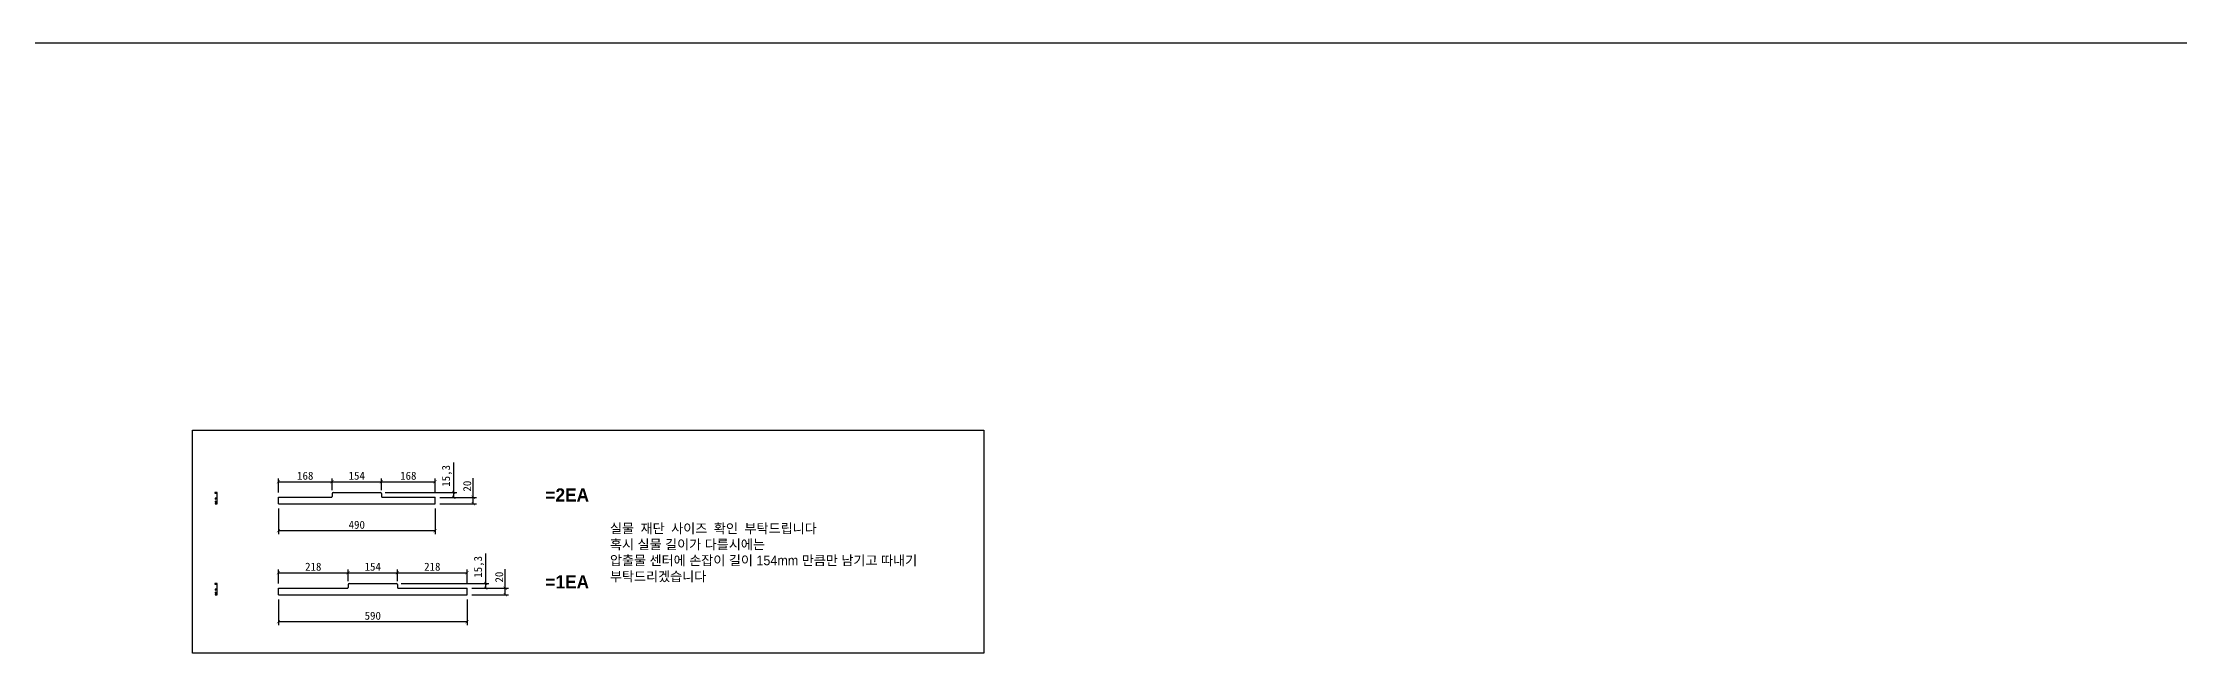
# Model space of a CAD drawing. Header units: millimetres. Extents: x -44117 to 256353, y -2095463 to 65325.
# Drawn here: x 110952 to 117628, y -149022 to -147113 of the extents above; entities that cross this region are included whole.
import ezdxf

# ---------------------------------------------------------------- set-up
doc = ezdxf.new("R2010")
doc.units = ezdxf.units.MM
doc.header["$LTSCALE"] = 10
doc.dimstyles.new('ISO-25', dxfattribs={"dimtxt": 2.5, "dimasz": 2.5, "dimexe": 1, "dimexo": 1, "dimtad": 1, "dimtxsty": 'Standard', "dimblk": 'ARCHTICK', "dimcen": 2.5, "dimadec": 0, "dimazin": 0, "dimtfac": 1, "dimtmove": 0, "dimatfit": 3, "dimfxl": 0, "dimarcsym": 0})

# ---------------------------------------------------------------- blocks, each defined once
blk = doc.blocks.new('_ArchTick')
at = {"color": 0, "linetype": 'ByBlock', "const_width": 0.15}
blk.add_lwpolyline([(-0.5, -0.5), (0.5, 0.5)], dxfattribs=at)
blk = doc.blocks.new('*D2807')
at = {"color": 0, "lineweight": -2}
for p, q in [((111856.2, -148506.9), (111856.2, -148475.6)), ((112010.2, -148506.9), (112010.2, -148475.6)), ((111856.2, -148485.6), (112010.2, -148485.6))]:
    blk.add_line(p, q, dxfattribs=at)
at = {"layer": 'Defpoints', "color": 0}
for p in [(111856.2, -148521.9), (112010.2, -148485.6), (112010.2, -148521.9)]:
    blk.add_point(p, dxfattribs=at)
at = {"color": 0, "lineweight": -2, "xscale": 10, "yscale": 10, "zscale": 10, "rotation": 180}
blk.add_blockref('_ArchTick', (111856.2, -148485.6), dxfattribs=at)
at = {"color": 0, "lineweight": -2, "xscale": 10, "yscale": 10, "zscale": 10}
blk.add_blockref('_ArchTick', (112010.2, -148485.6), dxfattribs=at)
at = {"color": 0, "insert": (111933.2, -148466.9), "char_height": 25, "attachment_point": 5}
blk.add_mtext('154', dxfattribs=at)
blk = doc.blocks.new('*D2808')
at = {"color": 0, "lineweight": -2}
for p, q in [((111688.2, -148569.2), (111688.2, -148648.8)), ((112178.2, -148569.2), (112178.2, -148648.8)), ((112178.2, -148638.8), (111688.2, -148638.8))]:
    blk.add_line(p, q, dxfattribs=at)
at = {"layer": 'Defpoints', "color": 0}
for p in [(111688.2, -148554.2), (112178.2, -148554.2), (111688.2, -148638.8)]:
    blk.add_point(p, dxfattribs=at)
at = {"color": 0, "lineweight": -2, "xscale": 10, "yscale": 10, "zscale": 10, "rotation": 180}
blk.add_blockref('_ArchTick', (111688.2, -148638.8), dxfattribs=at)
at = {"color": 0, "lineweight": -2, "xscale": 10, "yscale": 10, "zscale": 10}
blk.add_blockref('_ArchTick', (112178.2, -148638.8), dxfattribs=at)
at = {"color": 0, "insert": (111933.2, -148620.1), "char_height": 25, "attachment_point": 5}
blk.add_mtext('490', dxfattribs=at)
blk = doc.blocks.new('*D2809')
at = {"color": 0, "lineweight": -2}
for p, q in [((112236, -148518.9), (112236, -148425.5)), ((112022.2, -148518.9), (112246, -148518.9)), ((112193.2, -148534.2), (112246, -148534.2)), ((112236, -148534.2), (112236, -148518.9))]:
    blk.add_line(p, q, dxfattribs=at)
at = {"layer": 'Defpoints', "color": 0}
for p in [(112007.2, -148518.9), (112178.2, -148534.2), (112236, -148518.9)]:
    blk.add_point(p, dxfattribs=at)
at = {"color": 0, "lineweight": -2, "xscale": 10, "yscale": 10, "zscale": 10}
for p, rotation in [((112236, -148518.9), 90), ((112236, -148534.2), 270)]:
    blk.add_blockref('_ArchTick', p, dxfattribs=dict(at, rotation=rotation))
at = {"color": 0, "insert": (112215.2, -148467.2), "char_height": 25, "attachment_point": 5, "rotation": 90}
blk.add_mtext('15,3', dxfattribs=at)
blk = doc.blocks.new('*D2810')
at = {"color": 0, "lineweight": -2}
for p, q in [((112297, -148534.2), (112297, -148474.2)), ((112193.2, -148534.2), (112307, -148534.2)), ((112297, -148554.2), (112297, -148534.2)), ((112193.2, -148554.2), (112307, -148554.2))]:
    blk.add_line(p, q, dxfattribs=at)
at = {"layer": 'Defpoints', "color": 0}
for p in [(112178.2, -148534.2), (112297, -148534.2), (112178.2, -148554.2)]:
    blk.add_point(p, dxfattribs=at)
at = {"color": 0, "lineweight": -2, "xscale": 10, "yscale": 10, "zscale": 10}
for p, rotation in [((112297, -148534.2), 90), ((112297, -148554.2), 270)]:
    blk.add_blockref('_ArchTick', p, dxfattribs=dict(at, rotation=rotation))
at = {"color": 0, "insert": (112278.3, -148499.2), "char_height": 25, "attachment_point": 5, "rotation": 90}
blk.add_mtext('20', dxfattribs=at)
blk = doc.blocks.new('*D2811')
at = {"color": 0, "lineweight": -2}
for p, q in [((111688.2, -148519.2), (111688.2, -148475.6)), ((111856.2, -148511.5), (111856.2, -148475.6)), ((111688.2, -148485.6), (111856.2, -148485.6))]:
    blk.add_line(p, q, dxfattribs=at)
at = {"layer": 'Defpoints', "color": 0}
for p in [(111688.2, -148534.2), (111856.2, -148485.6), (111856.2, -148526.5)]:
    blk.add_point(p, dxfattribs=at)
at = {"color": 0, "lineweight": -2, "xscale": 10, "yscale": 10, "zscale": 10, "rotation": 180}
blk.add_blockref('_ArchTick', (111688.2, -148485.6), dxfattribs=at)
at = {"color": 0, "lineweight": -2, "xscale": 10, "yscale": 10, "zscale": 10}
blk.add_blockref('_ArchTick', (111856.2, -148485.6), dxfattribs=at)
at = {"color": 0, "insert": (111772.2, -148466.9), "char_height": 25, "attachment_point": 5}
blk.add_mtext('168', dxfattribs=at)
blk = doc.blocks.new('*D2812')
at = {"color": 0, "lineweight": -2}
for p, q in [((112010.2, -148511.5), (112010.2, -148475.6)), ((112178.2, -148519.2), (112178.2, -148475.6)), ((112010.2, -148485.6), (112178.2, -148485.6))]:
    blk.add_line(p, q, dxfattribs=at)
at = {"layer": 'Defpoints', "color": 0}
for p in [(112010.2, -148526.5), (112178.2, -148485.6), (112178.2, -148534.2)]:
    blk.add_point(p, dxfattribs=at)
at = {"color": 0, "lineweight": -2, "xscale": 10, "yscale": 10, "zscale": 10, "rotation": 180}
blk.add_blockref('_ArchTick', (112010.2, -148485.6), dxfattribs=at)
at = {"color": 0, "lineweight": -2, "xscale": 10, "yscale": 10, "zscale": 10}
blk.add_blockref('_ArchTick', (112178.2, -148485.6), dxfattribs=at)
at = {"color": 0, "insert": (112094.2, -148466.9), "char_height": 25, "attachment_point": 5}
blk.add_mtext('168', dxfattribs=at)
blk = doc.blocks.new('*D2813')
at = {"color": 0, "lineweight": -2}
for p, q in [((111856.2, -148506.9), (111856.2, -148475.6)), ((112010.2, -148506.9), (112010.2, -148475.6)), ((111856.2, -148485.6), (112010.2, -148485.6))]:
    blk.add_line(p, q, dxfattribs=at)
at = {"layer": 'Defpoints', "color": 0}
for p in [(111856.2, -148521.9), (112010.2, -148485.6), (112010.2, -148521.9)]:
    blk.add_point(p, dxfattribs=at)
at = {"color": 0, "lineweight": -2, "xscale": 10, "yscale": 10, "zscale": 10, "rotation": 180}
blk.add_blockref('_ArchTick', (111856.2, -148485.6), dxfattribs=at)
at = {"color": 0, "lineweight": -2, "xscale": 10, "yscale": 10, "zscale": 10}
blk.add_blockref('_ArchTick', (112010.2, -148485.6), dxfattribs=at)
at = {"color": 0, "insert": (111933.2, -148466.9), "char_height": 25, "attachment_point": 5}
blk.add_mtext('154', dxfattribs=at)
blk = doc.blocks.new('*D2814')
at = {"color": 0, "lineweight": -2}
for p, q in [((111688.2, -148569.2), (111688.2, -148648.8)), ((112178.2, -148569.2), (112178.2, -148648.8)), ((112178.2, -148638.8), (111688.2, -148638.8))]:
    blk.add_line(p, q, dxfattribs=at)
at = {"layer": 'Defpoints', "color": 0}
for p in [(111688.2, -148554.2), (112178.2, -148554.2), (111688.2, -148638.8)]:
    blk.add_point(p, dxfattribs=at)
at = {"color": 0, "lineweight": -2, "xscale": 10, "yscale": 10, "zscale": 10, "rotation": 180}
blk.add_blockref('_ArchTick', (111688.2, -148638.8), dxfattribs=at)
at = {"color": 0, "lineweight": -2, "xscale": 10, "yscale": 10, "zscale": 10}
blk.add_blockref('_ArchTick', (112178.2, -148638.8), dxfattribs=at)
at = {"color": 0, "insert": (111933.2, -148620.1), "char_height": 25, "attachment_point": 5}
blk.add_mtext('490', dxfattribs=at)
blk = doc.blocks.new('*D2815')
at = {"color": 0, "lineweight": -2}
for p, q in [((112236, -148518.9), (112236, -148425.5)), ((112022.2, -148518.9), (112246, -148518.9)), ((112193.2, -148534.2), (112246, -148534.2)), ((112236, -148534.2), (112236, -148518.9))]:
    blk.add_line(p, q, dxfattribs=at)
at = {"layer": 'Defpoints', "color": 0}
for p in [(112007.2, -148518.9), (112178.2, -148534.2), (112236, -148518.9)]:
    blk.add_point(p, dxfattribs=at)
at = {"color": 0, "lineweight": -2, "xscale": 10, "yscale": 10, "zscale": 10}
for p, rotation in [((112236, -148518.9), 90), ((112236, -148534.2), 270)]:
    blk.add_blockref('_ArchTick', p, dxfattribs=dict(at, rotation=rotation))
at = {"color": 0, "insert": (112215.2, -148467.2), "char_height": 25, "attachment_point": 5, "rotation": 90}
blk.add_mtext('15,3', dxfattribs=at)
blk = doc.blocks.new('*D2816')
at = {"color": 0, "lineweight": -2}
for p, q in [((112297, -148534.2), (112297, -148474.2)), ((112193.2, -148534.2), (112307, -148534.2)), ((112297, -148554.2), (112297, -148534.2)), ((112193.2, -148554.2), (112307, -148554.2))]:
    blk.add_line(p, q, dxfattribs=at)
at = {"layer": 'Defpoints', "color": 0}
for p in [(112178.2, -148534.2), (112297, -148534.2), (112178.2, -148554.2)]:
    blk.add_point(p, dxfattribs=at)
at = {"color": 0, "lineweight": -2, "xscale": 10, "yscale": 10, "zscale": 10}
for p, rotation in [((112297, -148534.2), 90), ((112297, -148554.2), 270)]:
    blk.add_blockref('_ArchTick', p, dxfattribs=dict(at, rotation=rotation))
at = {"color": 0, "insert": (112278.3, -148499.2), "char_height": 25, "attachment_point": 5, "rotation": 90}
blk.add_mtext('20', dxfattribs=at)
blk = doc.blocks.new('*D2817')
at = {"color": 0, "lineweight": -2}
for p, q in [((111688.2, -148519.2), (111688.2, -148475.6)), ((111856.2, -148511.5), (111856.2, -148475.6)), ((111688.2, -148485.6), (111856.2, -148485.6))]:
    blk.add_line(p, q, dxfattribs=at)
at = {"layer": 'Defpoints', "color": 0}
for p in [(111688.2, -148534.2), (111856.2, -148485.6), (111856.2, -148526.5)]:
    blk.add_point(p, dxfattribs=at)
at = {"color": 0, "lineweight": -2, "xscale": 10, "yscale": 10, "zscale": 10, "rotation": 180}
blk.add_blockref('_ArchTick', (111688.2, -148485.6), dxfattribs=at)
at = {"color": 0, "lineweight": -2, "xscale": 10, "yscale": 10, "zscale": 10}
blk.add_blockref('_ArchTick', (111856.2, -148485.6), dxfattribs=at)
at = {"color": 0, "insert": (111772.2, -148466.9), "char_height": 25, "attachment_point": 5}
blk.add_mtext('168', dxfattribs=at)
blk = doc.blocks.new('*D2818')
at = {"color": 0, "lineweight": -2}
for p, q in [((112010.2, -148511.5), (112010.2, -148475.6)), ((112178.2, -148519.2), (112178.2, -148475.6)), ((112010.2, -148485.6), (112178.2, -148485.6))]:
    blk.add_line(p, q, dxfattribs=at)
at = {"layer": 'Defpoints', "color": 0}
for p in [(112010.2, -148526.5), (112178.2, -148485.6), (112178.2, -148534.2)]:
    blk.add_point(p, dxfattribs=at)
at = {"color": 0, "lineweight": -2, "xscale": 10, "yscale": 10, "zscale": 10, "rotation": 180}
blk.add_blockref('_ArchTick', (112010.2, -148485.6), dxfattribs=at)
at = {"color": 0, "lineweight": -2, "xscale": 10, "yscale": 10, "zscale": 10}
blk.add_blockref('_ArchTick', (112178.2, -148485.6), dxfattribs=at)
at = {"color": 0, "insert": (112094.2, -148466.9), "char_height": 25, "attachment_point": 5}
blk.add_mtext('168', dxfattribs=at)
blk = doc.blocks.new('*D2845')
at = {"color": 0, "lineweight": -2}
for p, q in [((111906.2, -148791.2), (111906.2, -148759.9)), ((111906.2, -148769.9), (112060.2, -148769.9)), ((112060.2, -148791.2), (112060.2, -148759.9))]:
    blk.add_line(p, q, dxfattribs=at)
at = {"layer": 'Defpoints', "color": 0}
for p in [(111906.2, -148806.2), (112060.2, -148769.9), (112060.2, -148806.2)]:
    blk.add_point(p, dxfattribs=at)
at = {"color": 0, "lineweight": -2, "xscale": 10, "yscale": 10, "zscale": 10, "rotation": 180}
blk.add_blockref('_ArchTick', (111906.2, -148769.9), dxfattribs=at)
at = {"color": 0, "lineweight": -2, "xscale": 10, "yscale": 10, "zscale": 10}
blk.add_blockref('_ArchTick', (112060.2, -148769.9), dxfattribs=at)
at = {"color": 0, "insert": (111983.2, -148751.2), "char_height": 25, "attachment_point": 5}
blk.add_mtext('154', dxfattribs=at)
blk = doc.blocks.new('*D2846')
at = {"color": 0, "lineweight": -2}
for p, q in [((111688.2, -148853.5), (111688.2, -148933.2)), ((112278.2, -148853.5), (112278.2, -148933.2)), ((112278.2, -148923.2), (111688.2, -148923.2))]:
    blk.add_line(p, q, dxfattribs=at)
at = {"layer": 'Defpoints', "color": 0}
for p in [(111688.2, -148838.5), (112278.2, -148838.5), (111688.2, -148923.2)]:
    blk.add_point(p, dxfattribs=at)
at = {"color": 0, "lineweight": -2, "xscale": 10, "yscale": 10, "zscale": 10, "rotation": 180}
blk.add_blockref('_ArchTick', (111688.2, -148923.2), dxfattribs=at)
at = {"color": 0, "lineweight": -2, "xscale": 10, "yscale": 10, "zscale": 10}
blk.add_blockref('_ArchTick', (112278.2, -148923.2), dxfattribs=at)
at = {"color": 0, "insert": (111983.2, -148904.4), "char_height": 25, "attachment_point": 5}
blk.add_mtext('590', dxfattribs=at)
blk = doc.blocks.new('*D2847')
at = {"color": 0, "lineweight": -2}
for p, q in [((112336, -148803.2), (112336, -148709.9)), ((112072.2, -148803.2), (112346, -148803.2)), ((112336, -148818.5), (112336, -148803.2)), ((112293.2, -148818.5), (112346, -148818.5))]:
    blk.add_line(p, q, dxfattribs=at)
at = {"layer": 'Defpoints', "color": 0}
for p in [(112057.2, -148803.2), (112336, -148803.2), (112278.2, -148818.5)]:
    blk.add_point(p, dxfattribs=at)
at = {"color": 0, "lineweight": -2, "xscale": 10, "yscale": 10, "zscale": 10}
for p, rotation in [((112336, -148803.2), 90), ((112336, -148818.5), 270)]:
    blk.add_blockref('_ArchTick', p, dxfattribs=dict(at, rotation=rotation))
at = {"color": 0, "insert": (112315.2, -148751.5), "char_height": 25, "attachment_point": 5, "rotation": 90}
blk.add_mtext('15,3', dxfattribs=at)
blk = doc.blocks.new('*D2848')
at = {"color": 0, "lineweight": -2}
for p, q in [((112397, -148818.5), (112397, -148758.5)), ((112293.2, -148818.5), (112407, -148818.5)), ((112293.2, -148838.5), (112407, -148838.5)), ((112397, -148838.5), (112397, -148818.5))]:
    blk.add_line(p, q, dxfattribs=at)
at = {"layer": 'Defpoints', "color": 0}
for p in [(112278.2, -148818.5), (112278.2, -148838.5), (112397, -148818.5)]:
    blk.add_point(p, dxfattribs=at)
at = {"color": 0, "lineweight": -2, "xscale": 10, "yscale": 10, "zscale": 10}
for p, rotation in [((112397, -148818.5), 90), ((112397, -148838.5), 270)]:
    blk.add_blockref('_ArchTick', p, dxfattribs=dict(at, rotation=rotation))
at = {"color": 0, "insert": (112378.3, -148783.5), "char_height": 25, "attachment_point": 5, "rotation": 90}
blk.add_mtext('20', dxfattribs=at)
blk = doc.blocks.new('*D2849')
at = {"color": 0, "lineweight": -2}
for p, q in [((111688.2, -148803.5), (111688.2, -148759.9)), ((111688.2, -148769.9), (111906.2, -148769.9)), ((111906.2, -148795.9), (111906.2, -148759.9))]:
    blk.add_line(p, q, dxfattribs=at)
at = {"layer": 'Defpoints', "color": 0}
for p in [(111906.2, -148769.9), (111906.2, -148810.9), (111688.2, -148818.5)]:
    blk.add_point(p, dxfattribs=at)
at = {"color": 0, "lineweight": -2, "xscale": 10, "yscale": 10, "zscale": 10, "rotation": 180}
blk.add_blockref('_ArchTick', (111688.2, -148769.9), dxfattribs=at)
at = {"color": 0, "lineweight": -2, "xscale": 10, "yscale": 10, "zscale": 10}
blk.add_blockref('_ArchTick', (111906.2, -148769.9), dxfattribs=at)
at = {"color": 0, "insert": (111797.2, -148751.2), "char_height": 25, "attachment_point": 5}
blk.add_mtext('218', dxfattribs=at)
blk = doc.blocks.new('*D2850')
at = {"color": 0, "lineweight": -2}
for p, q in [((112060.2, -148795.9), (112060.2, -148759.9)), ((112060.2, -148769.9), (112278.2, -148769.9)), ((112278.2, -148803.5), (112278.2, -148759.9))]:
    blk.add_line(p, q, dxfattribs=at)
at = {"layer": 'Defpoints', "color": 0}
for p in [(112060.2, -148810.9), (112278.2, -148769.9), (112278.2, -148818.5)]:
    blk.add_point(p, dxfattribs=at)
at = {"color": 0, "lineweight": -2, "xscale": 10, "yscale": 10, "zscale": 10, "rotation": 180}
blk.add_blockref('_ArchTick', (112060.2, -148769.9), dxfattribs=at)
at = {"color": 0, "lineweight": -2, "xscale": 10, "yscale": 10, "zscale": 10}
blk.add_blockref('_ArchTick', (112278.2, -148769.9), dxfattribs=at)
at = {"color": 0, "insert": (112169.2, -148751.2), "char_height": 25, "attachment_point": 5}
blk.add_mtext('218', dxfattribs=at)
blk = doc.blocks.new('*D2851')
at = {"color": 0, "lineweight": -2}
for p, q in [((111906.2, -148791.2), (111906.2, -148759.9)), ((111906.2, -148769.9), (112060.2, -148769.9)), ((112060.2, -148791.2), (112060.2, -148759.9))]:
    blk.add_line(p, q, dxfattribs=at)
at = {"layer": 'Defpoints', "color": 0}
for p in [(111906.2, -148806.2), (112060.2, -148769.9), (112060.2, -148806.2)]:
    blk.add_point(p, dxfattribs=at)
at = {"color": 0, "lineweight": -2, "xscale": 10, "yscale": 10, "zscale": 10, "rotation": 180}
blk.add_blockref('_ArchTick', (111906.2, -148769.9), dxfattribs=at)
at = {"color": 0, "lineweight": -2, "xscale": 10, "yscale": 10, "zscale": 10}
blk.add_blockref('_ArchTick', (112060.2, -148769.9), dxfattribs=at)
at = {"color": 0, "insert": (111983.2, -148751.2), "char_height": 25, "attachment_point": 5}
blk.add_mtext('154', dxfattribs=at)
blk = doc.blocks.new('*D2852')
at = {"color": 0, "lineweight": -2}
for p, q in [((111688.2, -148853.5), (111688.2, -148933.2)), ((112278.2, -148853.5), (112278.2, -148933.2)), ((112278.2, -148923.2), (111688.2, -148923.2))]:
    blk.add_line(p, q, dxfattribs=at)
at = {"layer": 'Defpoints', "color": 0}
for p in [(111688.2, -148838.5), (112278.2, -148838.5), (111688.2, -148923.2)]:
    blk.add_point(p, dxfattribs=at)
at = {"color": 0, "lineweight": -2, "xscale": 10, "yscale": 10, "zscale": 10, "rotation": 180}
blk.add_blockref('_ArchTick', (111688.2, -148923.2), dxfattribs=at)
at = {"color": 0, "lineweight": -2, "xscale": 10, "yscale": 10, "zscale": 10}
blk.add_blockref('_ArchTick', (112278.2, -148923.2), dxfattribs=at)
at = {"color": 0, "insert": (111983.2, -148904.4), "char_height": 25, "attachment_point": 5}
blk.add_mtext('590', dxfattribs=at)
blk = doc.blocks.new('*D2853')
at = {"color": 0, "lineweight": -2}
for p, q in [((112336, -148803.2), (112336, -148709.9)), ((112072.2, -148803.2), (112346, -148803.2)), ((112336, -148818.5), (112336, -148803.2)), ((112293.2, -148818.5), (112346, -148818.5))]:
    blk.add_line(p, q, dxfattribs=at)
at = {"layer": 'Defpoints', "color": 0}
for p in [(112057.2, -148803.2), (112336, -148803.2), (112278.2, -148818.5)]:
    blk.add_point(p, dxfattribs=at)
at = {"color": 0, "lineweight": -2, "xscale": 10, "yscale": 10, "zscale": 10}
for p, rotation in [((112336, -148803.2), 90), ((112336, -148818.5), 270)]:
    blk.add_blockref('_ArchTick', p, dxfattribs=dict(at, rotation=rotation))
at = {"color": 0, "insert": (112315.2, -148751.5), "char_height": 25, "attachment_point": 5, "rotation": 90}
blk.add_mtext('15,3', dxfattribs=at)
blk = doc.blocks.new('*D2854')
at = {"color": 0, "lineweight": -2}
for p, q in [((112397, -148818.5), (112397, -148758.5)), ((112293.2, -148818.5), (112407, -148818.5)), ((112293.2, -148838.5), (112407, -148838.5)), ((112397, -148838.5), (112397, -148818.5))]:
    blk.add_line(p, q, dxfattribs=at)
at = {"layer": 'Defpoints', "color": 0}
for p in [(112278.2, -148818.5), (112278.2, -148838.5), (112397, -148818.5)]:
    blk.add_point(p, dxfattribs=at)
at = {"color": 0, "lineweight": -2, "xscale": 10, "yscale": 10, "zscale": 10}
for p, rotation in [((112397, -148818.5), 90), ((112397, -148838.5), 270)]:
    blk.add_blockref('_ArchTick', p, dxfattribs=dict(at, rotation=rotation))
at = {"color": 0, "insert": (112378.3, -148783.5), "char_height": 25, "attachment_point": 5, "rotation": 90}
blk.add_mtext('20', dxfattribs=at)
blk = doc.blocks.new('*D2855')
at = {"color": 0, "lineweight": -2}
for p, q in [((111688.2, -148803.5), (111688.2, -148759.9)), ((111688.2, -148769.9), (111906.2, -148769.9)), ((111906.2, -148795.9), (111906.2, -148759.9))]:
    blk.add_line(p, q, dxfattribs=at)
at = {"layer": 'Defpoints', "color": 0}
for p in [(111906.2, -148769.9), (111906.2, -148810.9), (111688.2, -148818.5)]:
    blk.add_point(p, dxfattribs=at)
at = {"color": 0, "lineweight": -2, "xscale": 10, "yscale": 10, "zscale": 10, "rotation": 180}
blk.add_blockref('_ArchTick', (111688.2, -148769.9), dxfattribs=at)
at = {"color": 0, "lineweight": -2, "xscale": 10, "yscale": 10, "zscale": 10}
blk.add_blockref('_ArchTick', (111906.2, -148769.9), dxfattribs=at)
at = {"color": 0, "insert": (111797.2, -148751.2), "char_height": 25, "attachment_point": 5}
blk.add_mtext('218', dxfattribs=at)
blk = doc.blocks.new('*D2856')
at = {"color": 0, "lineweight": -2}
for p, q in [((112060.2, -148795.9), (112060.2, -148759.9)), ((112060.2, -148769.9), (112278.2, -148769.9)), ((112278.2, -148803.5), (112278.2, -148759.9))]:
    blk.add_line(p, q, dxfattribs=at)
at = {"layer": 'Defpoints', "color": 0}
for p in [(112060.2, -148810.9), (112278.2, -148769.9), (112278.2, -148818.5)]:
    blk.add_point(p, dxfattribs=at)
at = {"color": 0, "lineweight": -2, "xscale": 10, "yscale": 10, "zscale": 10, "rotation": 180}
blk.add_blockref('_ArchTick', (112060.2, -148769.9), dxfattribs=at)
at = {"color": 0, "lineweight": -2, "xscale": 10, "yscale": 10, "zscale": 10}
blk.add_blockref('_ArchTick', (112278.2, -148769.9), dxfattribs=at)
at = {"color": 0, "insert": (112169.2, -148751.2), "char_height": 25, "attachment_point": 5}
blk.add_mtext('218', dxfattribs=at)

msp = doc.modelspace()

# ---------------------------------------------------------------- linework, layer by layer
at = {"color": 1}
msp.add_line((104268.80493, -147113.48114), (196537.95179, -147113.48114), dxfattribs=at)
msp.add_line((104268.80493, -147113.48114), (196537.95179, -147113.48114), dxfattribs=at)
for p, q in [((111688.24239, -148554.1787), (111688.24239, -148534.1787)), ((111688.24239, -148534.1787), (111853.24239, -148534.1787)), ((111688.24239, -148554.1787), (111688.24239, -148534.1787)), ((111688.24239, -148534.1787), (111853.24239, -148534.1787)), ((111856.24239, -148521.8787), (111856.24239, -148531.1787)), ((111856.24239, -148521.8787), (111856.24239, -148531.1787)), ((111859.24239, -148518.8787), (112007.24239, -148518.8787)), ((111859.24239, -148518.8787), (112007.24239, -148518.8787)), ((112010.24239, -148521.8787), (112010.24239, -148531.1787)), ((112010.24239, -148521.8787), (112010.24239, -148531.1787)), ((112013.24239, -148534.1787), (112178.24239, -148534.1787)), ((112013.24239, -148534.1787), (112178.24239, -148534.1787)), ((112178.24239, -148554.1787), (112178.24239, -148534.1787)), ((112178.24239, -148554.1787), (112178.24239, -148534.1787)), ((111688.24239, -148554.1787), (112178.24239, -148554.1787)), ((111688.24239, -148554.1787), (112178.24239, -148554.1787)), ((111906.24239, -148806.2012), (111906.24239, -148815.5012)), ((111906.24239, -148806.2012), (111906.24239, -148815.5012)), ((111909.24239, -148803.2012), (112057.24239, -148803.2012)), ((111909.24239, -148803.2012), (112057.24239, -148803.2012)), ((112060.24239, -148806.2012), (112060.24239, -148815.5012)), ((112060.24239, -148806.2012), (112060.24239, -148815.5012)), ((111688.24239, -148838.5012), (111688.24239, -148818.5012)), ((111688.24239, -148818.5012), (111903.24239, -148818.5012)), ((111688.24239, -148838.5012), (111688.24239, -148818.5012)), ((111688.24239, -148818.5012), (111903.24239, -148818.5012)), ((111688.24239, -148838.5012), (112278.24239, -148838.5012)), ((111688.24239, -148838.5012), (112278.24239, -148838.5012)), ((112063.24239, -148818.5012), (112278.24239, -148818.5012)), ((112063.24239, -148818.5012), (112278.24239, -148818.5012)), ((112278.24239, -148838.5012), (112278.24239, -148818.5012)), ((112278.24239, -148838.5012), (112278.24239, -148818.5012))]:
    msp.add_line(p, q)
msp.add_lwpolyline([(111419.65932, -148324.60028), (113892.99627, -148324.60028), (113892.99627, -149021.53714), (111419.65932, -149021.53714)], close=True)
msp.add_lwpolyline([(111419.65932, -148324.60028), (113892.99627, -148324.60028), (113892.99627, -149021.53714), (111419.65932, -149021.53714)], close=True)
for points in [[(111490.85018, -148554.1787), (111496.95094, -148554.1787, 0.4142135624), (111497.25094, -148553.8787), (111497.25094, -148519.3787, 0.4142135624), (111496.75094, -148518.8787), (111489.75094, -148518.8787, 0.4142135624), (111489.25094, -148519.3787), (111489.25094, -148520.8787, 0.4142135624), (111489.75094, -148521.3787), (111495.35094, -148521.3787, -0.4142135624), (111495.85094, -148521.8787), (111495.85094, -148536.8787), (111490.65094, -148536.8787, 0.4142135624), (111490.35094, -148537.1787), (111490.35094, -148539.7787, 0.4142135624), (111490.85094, -148540.2787), (111491.05094, -148540.2787, 0.4142135624), (111491.55094, -148539.7787), (111491.55094, -148538.0787), (111496.05094, -148538.0787), (111496.05094, -148548.2787), (111491.55094, -148548.2787), (111491.55094, -148546.8787, 0.4142135624), (111491.05094, -148546.3787), (111490.85094, -148546.3787, 0.4142135624), (111490.35094, -148546.8787), (111490.35094, -148549.1787, 0.4142135624), (111490.65094, -148549.4787), (111496.05094, -148549.4787), (111496.05094, -148553.1787), (111490.65113, -148553.1787, 0.4142135624), (111490.35094, -148553.47889), (111490.35094, -148553.67901, 0.4151036141), (111490.85126, -148554.1787)], [(111490.85018, -148554.1787), (111496.95094, -148554.1787, 0.4142135624), (111497.25094, -148553.8787), (111497.25094, -148519.3787, 0.4142135624), (111496.75094, -148518.8787), (111489.75094, -148518.8787, 0.4142135624), (111489.25094, -148519.3787), (111489.25094, -148520.8787, 0.4142135624), (111489.75094, -148521.3787), (111495.35094, -148521.3787, -0.4142135624), (111495.85094, -148521.8787), (111495.85094, -148536.8787), (111490.65094, -148536.8787, 0.4142135624), (111490.35094, -148537.1787), (111490.35094, -148539.7787, 0.4142135624), (111490.85094, -148540.2787), (111491.05094, -148540.2787, 0.4142135624), (111491.55094, -148539.7787), (111491.55094, -148538.0787), (111496.05094, -148538.0787), (111496.05094, -148548.2787), (111491.55094, -148548.2787), (111491.55094, -148546.8787, 0.4142135624), (111491.05094, -148546.3787), (111490.85094, -148546.3787, 0.4142135624), (111490.35094, -148546.8787), (111490.35094, -148549.1787, 0.4142135624), (111490.65094, -148549.4787), (111496.05094, -148549.4787), (111496.05094, -148553.1787), (111490.65113, -148553.1787, 0.4142135624), (111490.35094, -148553.47889), (111490.35094, -148553.67901, 0.4151036141), (111490.85126, -148554.1787)], [(111490.85018, -148838.5012), (111496.95094, -148838.5012, 0.4142135624), (111497.25094, -148838.2012), (111497.25094, -148803.7012, 0.4142135624), (111496.75094, -148803.2012), (111489.75094, -148803.2012, 0.4142135624), (111489.25094, -148803.7012), (111489.25094, -148805.2012, 0.4142135624), (111489.75094, -148805.7012), (111495.35094, -148805.7012, -0.4142135624), (111495.85094, -148806.2012), (111495.85094, -148821.2012), (111490.65094, -148821.2012, 0.4142135624), (111490.35094, -148821.5012), (111490.35094, -148824.1012, 0.4142135624), (111490.85094, -148824.6012), (111491.05094, -148824.6012, 0.4142135624), (111491.55094, -148824.1012), (111491.55094, -148822.4012), (111496.05094, -148822.4012), (111496.05094, -148832.6012), (111491.55094, -148832.6012), (111491.55094, -148831.2012, 0.4142135624), (111491.05094, -148830.7012), (111490.85094, -148830.7012, 0.4142135624), (111490.35094, -148831.2012), (111490.35094, -148833.5012, 0.4142135624), (111490.65094, -148833.8012), (111496.05094, -148833.8012), (111496.05094, -148837.5012), (111490.65113, -148837.5012, 0.4142135624), (111490.35094, -148837.80139), (111490.35094, -148838.00151, 0.4151036141), (111490.85126, -148838.5012)], [(111490.85018, -148838.5012), (111496.95094, -148838.5012, 0.4142135624), (111497.25094, -148838.2012), (111497.25094, -148803.7012, 0.4142135624), (111496.75094, -148803.2012), (111489.75094, -148803.2012, 0.4142135624), (111489.25094, -148803.7012), (111489.25094, -148805.2012, 0.4142135624), (111489.75094, -148805.7012), (111495.35094, -148805.7012, -0.4142135624), (111495.85094, -148806.2012), (111495.85094, -148821.2012), (111490.65094, -148821.2012, 0.4142135624), (111490.35094, -148821.5012), (111490.35094, -148824.1012, 0.4142135624), (111490.85094, -148824.6012), (111491.05094, -148824.6012, 0.4142135624), (111491.55094, -148824.1012), (111491.55094, -148822.4012), (111496.05094, -148822.4012), (111496.05094, -148832.6012), (111491.55094, -148832.6012), (111491.55094, -148831.2012, 0.4142135624), (111491.05094, -148830.7012), (111490.85094, -148830.7012, 0.4142135624), (111490.35094, -148831.2012), (111490.35094, -148833.5012, 0.4142135624), (111490.65094, -148833.8012), (111496.05094, -148833.8012), (111496.05094, -148837.5012), (111490.65113, -148837.5012, 0.4142135624), (111490.35094, -148837.80139), (111490.35094, -148838.00151, 0.4151036141), (111490.85126, -148838.5012)]]:
    msp.add_lwpolyline(points, format="xyb")
for centre, start, end in [((111853.24239, -148531.1787), 270, 0), ((111853.24239, -148531.1787), 270, 0), ((111859.24239, -148521.8787), 90, 180), ((111859.24239, -148521.8787), 90, 180), ((112007.24239, -148521.8787), 360, 90), ((112007.24239, -148521.8787), 360, 90), ((112013.24239, -148531.1787), 180, 270), ((112013.24239, -148531.1787), 180, 270), ((111909.24239, -148806.2012), 90, 180), ((111909.24239, -148806.2012), 90, 180), ((112057.24239, -148806.2012), 360, 90), ((112057.24239, -148806.2012), 360, 90), ((111903.24239, -148815.5012), 270, 0), ((111903.24239, -148815.5012), 270, 0), ((112063.24239, -148815.5012), 180, 270), ((112063.24239, -148815.5012), 180, 270)]:
    msp.add_arc(centre, 3, start, end)

# ---------------------------------------------------------------- texts
at = {"attachment_point": 1}
for s, width, gutter_width, heights, insert, char_height in [('{\\fGulim|b1|i0|c129|p50;=2EA}', 2645.8558546, 10, [1247.94849], (112522.80405, -148506.20968), 41.16), ('{\\f굴림|b0|i0|c129|p50;실물} {\\f굴림|b0|i0|c129|p50;재단} {\\f굴림|b0|i0|c129|p50;사이즈} {\\f굴림|b0|i0|c129|p50;확인} {\\f굴림|b0|i0|c129|p50;부탁드립니다\\P혹시 실물 길이가 다를시에는\\P압출물 센터에 손잡이 길이 154mm 만큼만 남기고 따내기\\P부탁드리겠습니다}', 15380.2432985, 150, [-188.18908], (112724.27941, -148616.36253), 30), ('{\\f굴림|b0|i0|c129|p50;실물} {\\f굴림|b0|i0|c129|p50;재단} {\\f굴림|b0|i0|c129|p50;사이즈} {\\f굴림|b0|i0|c129|p50;확인} {\\f굴림|b0|i0|c129|p50;부탁드립니다\\P혹시 실물 길이가 다를시에는\\P압출물 센터에 손잡이 길이 154mm 만큼만 남기고 따내기\\P부탁드리겠습니다}', 15380.2432985, 150, [-188.18908], (112724.27941, -148616.36253), 30), ('{\\fGulim|b1|i0|c129|p50;=1EA}', 2645.8558546, 10, [1247.94849], (112522.80405, -148777.89563), 41.16)]:
    msp.add_mtext_dynamic_manual_height_columns(s, width=width, gutter_width=gutter_width, heights=heights, dxfattribs=dict(at, insert=insert, char_height=char_height))

# ---------------------------------------------------------------- dimensions: what is measured, and where the dimension line sits
for base, p1, p2, picture, middle in [((111856.24239, -148485.62163), (111688.24239, -148534.1787), (111856.24239, -148526.5287), '*D2811', (111772.24239, -148466.87163)), ((111856.24239, -148485.62163), (111688.24239, -148534.1787), (111856.24239, -148526.5287), '*D2817', (111772.24239, -148466.87163)), ((112010.24239, -148485.62163), (111856.24239, -148521.8787), (112010.24239, -148521.8787), '*D2807', (111933.24239, -148466.87163)), ((112010.24239, -148485.62163), (111856.24239, -148521.8787), (112010.24239, -148521.8787), '*D2813', (111933.24239, -148466.87163)), ((112178.24239, -148485.62163), (112010.24239, -148526.5287), (112178.24239, -148534.1787), '*D2812', (112094.24239, -148466.87163)), ((112178.24239, -148485.62163), (112010.24239, -148526.5287), (112178.24239, -148534.1787), '*D2818', (112094.24239, -148466.87163)), ((111688.24239, -148638.83102), (112178.24239, -148554.1787), (111688.24239, -148554.1787), '*D2808', (111933.24239, -148620.08102)), ((111688.24239, -148638.83102), (112178.24239, -148554.1787), (111688.24239, -148554.1787), '*D2814', (111933.24239, -148620.08102)), ((111906.24239, -148769.94413), (111688.24239, -148818.5012), (111906.24239, -148810.8512), '*D2849', (111797.24239, -148751.19413)), ((111906.24239, -148769.94413), (111688.24239, -148818.5012), (111906.24239, -148810.8512), '*D2855', (111797.24239, -148751.19413)), ((112060.24239, -148769.94413), (111906.24239, -148806.2012), (112060.24239, -148806.2012), '*D2845', (111983.24239, -148751.19413)), ((112060.24239, -148769.94413), (111906.24239, -148806.2012), (112060.24239, -148806.2012), '*D2851', (111983.24239, -148751.19413)), ((112278.24239, -148769.94413), (112060.24239, -148810.8512), (112278.24239, -148818.5012), '*D2850', (112169.24239, -148751.19413)), ((112278.24239, -148769.94413), (112060.24239, -148810.8512), (112278.24239, -148818.5012), '*D2856', (112169.24239, -148751.19413)), ((111688.24239, -148923.15352), (112278.24239, -148838.5012), (111688.24239, -148838.5012), '*D2846', (111983.24239, -148904.40352)), ((111688.24239, -148923.15352), (112278.24239, -148838.5012), (111688.24239, -148838.5012), '*D2852', (111983.24239, -148904.40352))]:
    dim = msp.add_linear_dim(base=base, p1=p1, p2=p2, dimstyle='ISO-25', override={"dimscale": 10, "dimasz": 1, "dimexo": 1.5})
    dim.commit()
    dim.dimension.update_dxf_attribs({"geometry": picture, "text_midpoint": middle})
for base, p1, p2, picture, middle in [((112236.04869, -148518.8787), (112178.24239, -148534.1787), (112007.24239, -148518.8787), '*D2809', (112215.21536, -148467.21203)), ((112236.04869, -148518.8787), (112178.24239, -148534.1787), (112007.24239, -148518.8787), '*D2815', (112215.21536, -148467.21203)), ((112297.04542, -148534.1787), (112178.24239, -148554.1787), (112178.24239, -148534.1787), '*D2810', (112278.29542, -148499.1787)), ((112297.04542, -148534.1787), (112178.24239, -148554.1787), (112178.24239, -148534.1787), '*D2816', (112278.29542, -148499.1787)), ((112336.04869, -148803.2012), (112278.24239, -148818.5012), (112057.24239, -148803.2012), '*D2847', (112315.21536, -148751.53453)), ((112336.04869, -148803.2012), (112278.24239, -148818.5012), (112057.24239, -148803.2012), '*D2853', (112315.21536, -148751.53453)), ((112397.04542, -148818.5012), (112278.24239, -148838.5012), (112278.24239, -148818.5012), '*D2848', (112378.29542, -148783.5012)), ((112397.04542, -148818.5012), (112278.24239, -148838.5012), (112278.24239, -148818.5012), '*D2854', (112378.29542, -148783.5012))]:
    dim = msp.add_linear_dim(base=base, p1=p1, p2=p2, angle=90, dimstyle='ISO-25', override={"dimscale": 10, "dimasz": 1, "dimexo": 1.5})
    dim.commit()
    dim.dimension.update_dxf_attribs({"geometry": picture, "text_midpoint": middle})

doc.saveas('drawing.dxf')
